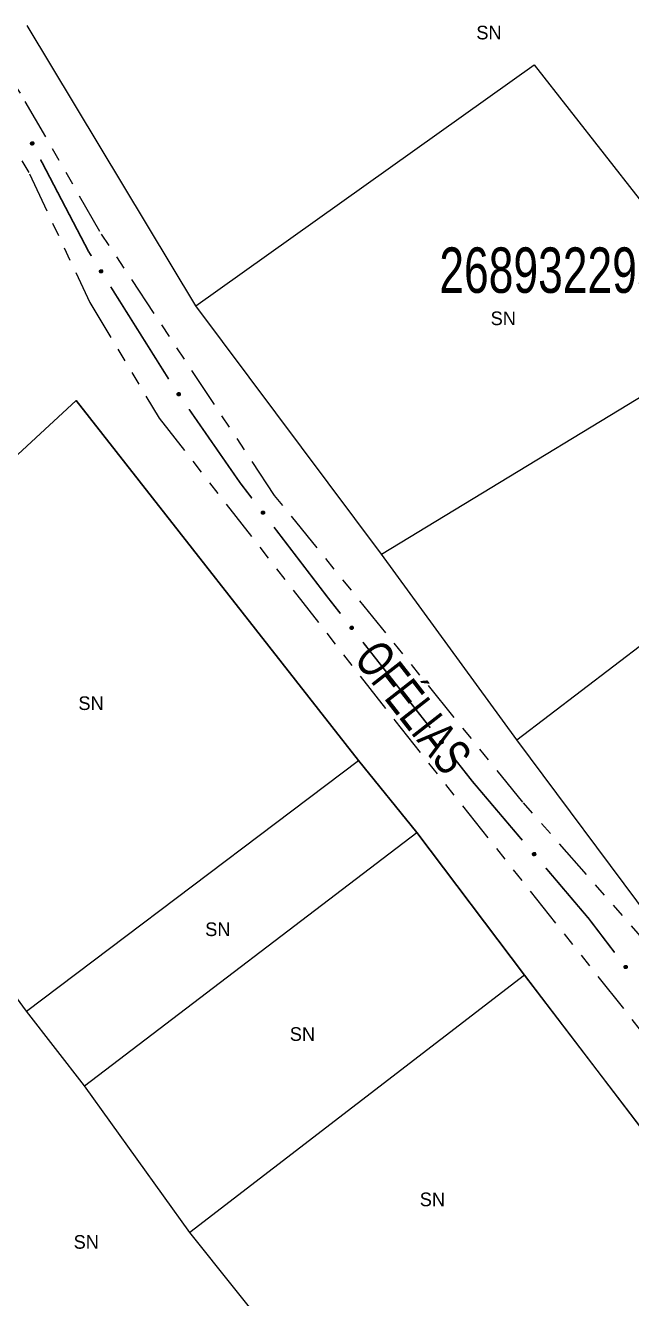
# Model space of a CAD drawing. Extents: x 207981 to 210201, y 4876477 to 4878908.
# Drawn here: x 209165.4 to 209232.1, y 4877548.3 to 4877688.4 of the extents above; entities that cross this region are included whole.
import ezdxf
from ezdxf.enums import TextEntityAlignment as Align

# ---------------------------------------------------------------- set-up
doc = ezdxf.new("R2010")
doc.units = 0
doc.header["$LTSCALE"] = 1.5
doc.header["$MEASUREMENT"] = 0
doc.linetypes.add('TRACO_25', pattern=[8, 3, -1, 1, -1, 1, -1])
for name, color, linetype in [('CD_MALHA_LOTES', 7, 'CONTINUOUS'), ('CD_TXT_QUADRA', 255, 'CONTINUOUS'), ('RU-QUADRA', 210, 'CONTINUOUS'), ('SV-EIXO-RUA-N-PAV', 6, 'CONTINUOUS'), ('SV-RUA-NAO-PAV', 7, 'CONTINUOUS'), ('SV-TXT-RUA-N-PAV', 7, 'CONTINUOUS'), ('Th_NmrPort', 1, 'CONTINUOUS')]:
    doc.layers.add(name, color=color, linetype=linetype)
doc.styles.add('ARIAL', font='ARIAL.SHX')

msp = doc.modelspace()

# ---------------------------------------------------------------- linework, layer by layer
at = {"layer": 'CD_MALHA_LOTES', "linetype": 'Continuous', "flags": 128}
for points in [[(209184.15, 4877657.55), (209165.56, 4877688.4)], [(209184.15, 4877657.55), (209221.41, 4877684.06)], [(209221.41, 4877684.06), (209236.8, 4877664.4)], [(209204.57, 4877630.2), (209184.15, 4877657.55)], [(209204.57, 4877630.2), (209243.73, 4877653.97)], [(209138.36, 4877616.94), (209170.97, 4877647.11)], [(209170.97, 4877647.11), (209202.06, 4877607.49)], [(209219.5, 4877609.78), (209255.08, 4877636.9)], [(209219.5, 4877609.78), (209204.57, 4877630.2)], [(209165.49, 4877579.91), (209138.36, 4877616.94)], [(209234.21, 4877590.04), (209219.5, 4877609.78)], [(209165.49, 4877579.91), (209202.06, 4877607.49)], [(209202.06, 4877607.49), (209208.46, 4877599.57)], [(209171.89, 4877571.68), (209208.46, 4877599.57)], [(209208.46, 4877599.57), (209220.34, 4877583.87)], [(209220.34, 4877583.87), (209183.47, 4877555.53)], [(209220.34, 4877583.87), (209274.892447, 4877512.205316)], [(209171.89, 4877571.68), (209165.49, 4877579.91)], [(209183.47, 4877555.53), (209171.89, 4877571.68)], [(209251.672232, 4877470.227329), (209183.47, 4877555.53)]]:
    msp.add_lwpolyline(points, dxfattribs=at)
at = {"layer": 'RU-QUADRA', "linetype": 'Continuous', "flags": 128}
for points in [[(209240.23, 4877712.1), (209263.92, 4877687.64), (209270.01, 4877681.55), (209274.431182, 4877677.508585), (209274.897091, 4877677.148315), (209279.463377, 4877673.617374), (209285.162947, 4877667.75017), (209287.76128, 4877670.264686), (209294.215205, 4877663.978395), (209297.316442, 4877660.54189), (209296.47827, 4877651.573449), (209281.307355, 4877635.690088), (209274.895717, 4877628.349259), (209266.66, 4877618.92), (209234.21, 4877590.04), (209219.5, 4877609.78), (209204.57, 4877630.2), (209184.15, 4877657.55), (209165.56, 4877688.4)], [(209275.14504, 4877512.211434), (209220.34, 4877583.87), (209208.46, 4877599.57), (209202.06, 4877607.49), (209170.971309, 4877647.108685), (209138.363315, 4877616.938672), (209115.964365, 4877599.568058), (209037.187109, 4877537.170986)]]:
    msp.add_lwpolyline(points, dxfattribs=at)
at = {"layer": 'SV-EIXO-RUA-N-PAV'}
for points in [[(209166.157107, 4877675.580312), (209166.203977, 4877675.566339), (209166.241403, 4877675.544746), (209166.267434, 4877675.517752), (209166.284217, 4877675.4879), (209166.297947, 4877675.455427), (209166.304566, 4877675.419632), (209166.303113, 4877675.378277), (209166.289426, 4877675.331162), (209166.264787, 4877675.294277), (209166.239687, 4877675.267341), (209166.209567, 4877675.248048), (209166.177797, 4877675.235239), (209166.140389, 4877675.229593), (209166.098494, 4877675.231474), (209166.05145, 4877675.246383), (209166.014905, 4877675.267804), (209165.990412, 4877675.294575), (209165.971209, 4877675.324979), (209165.957589, 4877675.3583), (209165.951293, 4877675.393474), (209165.953264, 4877675.435652), (209165.968594, 4877675.481889), (209165.989543, 4877675.518582), (209166.015963, 4877675.543444), (209166.046321, 4877675.561677), (209166.078724, 4877675.575844), (209166.114429, 4877675.583996), (209166.157107, 4877675.580312)], [(209173.72973, 4877661.503064), (209173.77756, 4877661.492849), (209173.816578, 4877661.47429), (209173.844666, 4877661.449443), (209173.863762, 4877661.421015), (209173.880022, 4877661.389731), (209173.889457, 4877661.354574), (209173.891285, 4877661.313234), (209173.881375, 4877661.265182), (209173.859735, 4877661.226461), (209173.836849, 4877661.197621), (209173.808353, 4877661.176002), (209173.777698, 4877661.160715), (209173.740854, 4877661.152123), (209173.698942, 4877661.150679), (209173.650865, 4877661.161813), (209173.612737, 4877661.180271), (209173.5862, 4877661.205017), (209173.564648, 4877661.233803), (209173.54843, 4877661.26594), (209173.539368, 4877661.300505), (209173.53799, 4877661.342707), (209173.549608, 4877661.390013), (209173.567584, 4877661.428251), (209173.59195, 4877661.455128), (209173.620768, 4877661.475709), (209173.651947, 4877661.492399), (209173.686893, 4877661.503355), (209173.72973, 4877661.503064)], [(209182.266693, 4877647.977765), (209182.314941, 4877647.969758), (209182.354771, 4877647.95301), (209182.38397, 4877647.92948), (209182.404351, 4877647.901959), (209182.422031, 4877647.871455), (209182.433071, 4877647.836768), (209182.436796, 4877647.795555), (209182.429103, 4877647.747099), (209182.409264, 4877647.707425), (209182.387727, 4877647.677564), (209182.360253, 4877647.654659), (209182.330333, 4877647.637981), (209182.293923, 4877647.627705), (209182.252121, 4877647.624338), (209182.203584, 4877647.633253), (209182.164648, 4877647.64994), (209182.137003, 4877647.673441), (209182.114151, 4877647.701207), (209182.096475, 4877647.732565), (209182.085834, 4877647.766677), (209182.08252, 4877647.808771), (209182.091953, 4877647.856561), (209182.108153, 4877647.895584), (209182.13126, 4877647.923553), (209182.159103, 4877647.945435), (209182.189482, 4877647.963539), (209182.223888, 4877647.976088), (209182.266693, 4877647.977765)], [(209191.535512, 4877634.946069), (209191.584078, 4877634.940293), (209191.624637, 4877634.925397), (209191.654889, 4877634.903237), (209191.676517, 4877634.876684), (209191.695582, 4877634.847027), (209191.708208, 4877634.812885), (209191.713827, 4877634.771888), (209191.708375, 4877634.723129), (209191.690385, 4877634.682583), (209191.670246, 4877634.651761), (209191.643857, 4877634.627616), (209191.614736, 4877634.609577), (209191.578838, 4877634.597635), (209191.537236, 4877634.592346), (209191.488339, 4877634.599015), (209191.448676, 4877634.613891), (209191.419978, 4877634.636094), (209191.395871, 4877634.662778), (209191.376769, 4877634.693288), (209191.364569, 4877634.726874), (209191.359319, 4877634.768771), (209191.366541, 4877634.816944), (209191.380927, 4877634.856672), (209191.402721, 4877634.885675), (209191.429525, 4877634.908817), (209191.459039, 4877634.928302), (209191.49283, 4877634.942422), (209191.535512, 4877634.946069)], [(209201.298219, 4877622.271989), (209201.34686, 4877622.266877), (209201.387618, 4877622.252536), (209201.418171, 4877622.230792), (209201.440158, 4877622.204536), (209201.459628, 4877622.175143), (209201.472719, 4877622.141177), (209201.478897, 4877622.10026), (209201.474111, 4877622.051431), (209201.456677, 4877622.010643), (209201.436961, 4877621.979549), (209201.410904, 4877621.955045), (209201.382032, 4877621.93661), (209201.346301, 4877621.924179), (209201.304775, 4877621.918322), (209201.255792, 4877621.924323), (209201.215929, 4877621.938656), (209201.18693, 4877621.960464), (209201.162461, 4877621.986817), (209201.142944, 4877622.017064), (209201.130286, 4877622.050479), (209201.124465, 4877622.0923), (209201.131028, 4877622.140568), (209201.144869, 4877622.180489), (209201.166265, 4877622.209787), (209201.192751, 4877622.233293), (209201.221996, 4877622.253179), (209201.255591, 4877622.267759), (209201.298219, 4877622.271989)], [(209211.190136, 4877609.696219), (209211.238776, 4877609.691107), (209211.279535, 4877609.676767), (209211.310087, 4877609.655022), (209211.332075, 4877609.628767), (209211.351544, 4877609.599373), (209211.364635, 4877609.565407), (209211.370814, 4877609.52449), (209211.366028, 4877609.475661), (209211.348594, 4877609.434873), (209211.328878, 4877609.403779), (209211.302821, 4877609.379276), (209211.273949, 4877609.360841), (209211.238217, 4877609.348409), (209211.196691, 4877609.342552), (209211.147708, 4877609.348553), (209211.107846, 4877609.362886), (209211.078847, 4877609.384695), (209211.054378, 4877609.411047), (209211.034861, 4877609.441294), (209211.022203, 4877609.474709), (209211.016381, 4877609.516531), (209211.022945, 4877609.564798), (209211.036786, 4877609.604719), (209211.058182, 4877609.634017), (209211.084668, 4877609.657523), (209211.113912, 4877609.677409), (209211.147508, 4877609.691989), (209211.190136, 4877609.696219)], [(209221.375682, 4877597.36561), (209221.424478, 4877597.362302), (209221.46574, 4877597.349481), (209221.497076, 4877597.328882), (209221.520021, 4877597.303459), (209221.540565, 4877597.274807), (209221.554905, 4877597.241349), (209221.562595, 4877597.200689), (209221.55962, 4877597.151716), (209221.543708, 4877597.110311), (209221.525156, 4877597.078508), (209221.500024, 4877597.053056), (209221.471855, 4877597.033565), (209221.436608, 4877597.019819), (209221.395328, 4877597.012429), (209221.346156, 4877597.016612), (209221.30579, 4877597.029459), (209221.276003, 4877597.050179), (209221.250576, 4877597.075607), (209221.229952, 4877597.105111), (209221.216066, 4877597.138035), (209221.2087, 4877597.179612), (209221.213471, 4877597.228089), (209221.225825, 4877597.268495), (209221.246121, 4877597.298565), (209221.271719, 4877597.323035), (209221.300207, 4877597.343991), (209221.33324, 4877597.359805), (209221.375682, 4877597.36561)], [(209231.462026, 4877584.944659), (209231.510581, 4877584.938797), (209231.551114, 4877584.923829), (209231.581327, 4877584.901615), (209231.602907, 4877584.875024), (209231.621921, 4877584.845333), (209231.634486, 4877584.81117), (209231.640033, 4877584.770162), (209231.634494, 4877584.721413), (209231.616432, 4877584.680899), (209231.596239, 4877584.650113), (209231.569807, 4877584.626014), (209231.540654, 4877584.608027), (209231.504735, 4877584.596149), (209231.463123, 4877584.590933), (209231.414239, 4877584.597689), (209231.374602, 4877584.612635), (209231.345943, 4877584.634889), (209231.321884, 4877584.661615), (209231.302836, 4877584.69216), (209231.290695, 4877584.725767), (209231.285519, 4877584.767673), (209231.292827, 4877584.815833), (209231.307282, 4877584.855536), (209231.329128, 4877584.8845), (209231.355973, 4877584.907594), (209231.385521, 4877584.927027), (209231.419338, 4877584.941087), (209231.462026, 4877584.944659)]]:
    msp.add_lwpolyline(points, close=True, dxfattribs=at)
for points in [[(209165.951293, 4877675.393474), (209166.05145, 4877675.246383)], [(209165.953264, 4877675.435652), (209166.098494, 4877675.231474)], [(209165.956938, 4877675.410784), (209166.070968, 4877675.24559)], [(209165.957014, 4877675.372334), (209166.029773, 4877675.262554)], [(209165.957589, 4877675.3583), (209166.014905, 4877675.267804)], [(209165.964063, 4877675.456076), (209166.117578, 4877675.232995)], [(209165.968594, 4877675.481889), (209166.140389, 4877675.229593)], [(209165.979186, 4877675.497848), (209166.155973, 4877675.236122)], [(209165.989543, 4877675.518582), (209166.177797, 4877675.235239)], [(209166.003679, 4877675.527581), (209166.19184, 4877675.244086)], [(209166.015963, 4877675.543444), (209166.209567, 4877675.248048)], [(209166.031963, 4877675.550058), (209166.221497, 4877675.258043)], [(209166.046321, 4877675.561677), (209166.239687, 4877675.267341)], [(209166.065248, 4877675.565911), (209166.251514, 4877675.286044)], [(209166.078724, 4877675.575844), (209166.264787, 4877675.294277)], [(209166.098642, 4877675.575662), (209166.275374, 4877675.316986)], [(209166.114429, 4877675.583996), (209166.289426, 4877675.331162)], [(209166.134564, 4877675.580576), (209166.29297, 4877675.356972)], [(209166.157107, 4877675.580312), (209166.303113, 4877675.378277)], [(209166.182329, 4877675.571664), (209166.300041, 4877675.405314)], [(209166.203977, 4877675.566339), (209166.304566, 4877675.419632)], [(209166.225365, 4877675.554122), (209166.296282, 4877675.444919)], [(209166.241403, 4877675.544746), (209166.297947, 4877675.455427)], [(209173.53799, 4877661.342707), (209173.698942, 4877661.150679)], [(209173.539368, 4877661.300505), (209173.650865, 4877661.161813)], [(209173.543623, 4877661.318208), (209173.670384, 4877661.162569)], [(209173.546746, 4877661.279885), (209173.627974, 4877661.176215)], [(209173.547137, 4877661.363922), (209173.717846, 4877661.153707)], [(209173.54843, 4877661.26594), (209173.612737, 4877661.180271)], [(209173.549608, 4877661.390013), (209173.740854, 4877661.152123)], [(209173.558902, 4877661.406761), (209173.755872, 4877661.159866)], [(209173.567584, 4877661.428251), (209173.777698, 4877661.160715)], [(209173.580962, 4877661.438342), (209173.790995, 4877661.170648)], [(209173.59195, 4877661.455128), (209173.808353, 4877661.176002)], [(209173.607376, 4877661.462989), (209173.819453, 4877661.186911)], [(209173.620768, 4877661.475709), (209173.836849, 4877661.197621)], [(209173.6393, 4877661.481429), (209173.847156, 4877661.217202)], [(209173.651947, 4877661.492399), (209173.859735, 4877661.226461)], [(209173.671816, 4877661.493796), (209173.86849, 4877661.249938)], [(209173.686893, 4877661.503355), (209173.881375, 4877661.265182)], [(209173.707236, 4877661.501541), (209173.882862, 4877661.291192)], [(209173.72973, 4877661.503064), (209173.891285, 4877661.313234)], [(209173.755557, 4877661.496441), (209173.886081, 4877661.339943)], [(209173.77756, 4877661.492849), (209173.889457, 4877661.354574)], [(209173.799848, 4877661.482365), (209173.879195, 4877661.379125)], [(209173.816578, 4877661.47429), (209173.880022, 4877661.389731)], [(209182.08252, 4877647.808771), (209182.252121, 4877647.624338)], [(209182.085834, 4877647.766677), (209182.203584, 4877647.633253)], [(209182.089272, 4877647.784557), (209182.223047, 4877647.634904)], [(209182.090683, 4877647.830384), (209182.270866, 4877647.628231)], [(209182.091953, 4877647.856561), (209182.293923, 4877647.627705)], [(209182.094151, 4877647.746418), (209182.180055, 4877647.646588)], [(209182.096475, 4877647.732565), (209182.164648, 4877647.64994)], [(209182.100468, 4877647.873719), (209182.308569, 4877647.63613)], [(209182.108153, 4877647.895584), (209182.330333, 4877647.637981)], [(209182.121054, 4877647.906279), (209182.34316, 4877647.648513)], [(209182.13126, 4877647.923553), (209182.360253, 4877647.654659)], [(209182.146308, 4877647.932114), (209182.370841, 4877647.666066)], [(209182.159103, 4877647.945435), (209182.387727, 4877647.677564)], [(209182.177352, 4877647.952001), (209182.397124, 4877647.697598)], [(209182.189482, 4877647.963539), (209182.409264, 4877647.707425)], [(209182.209266, 4877647.965848), (209182.416932, 4877647.731279)], [(209182.223888, 4877647.976088), (209182.429103, 4877647.747099)], [(209182.244292, 4877647.975211), (209182.429394, 4877647.77315)], [(209182.266693, 4877647.977765), (209182.436796, 4877647.795555)], [(209182.292797, 4877647.972336), (209182.43037, 4877647.821997)], [(209182.314941, 4877647.969758), (209182.433071, 4877647.836768)], [(209182.337687, 4877647.960309), (209182.421693, 4877647.860821)], [(209182.354771, 4877647.95301), (209182.422031, 4877647.871455)], [(209191.359319, 4877634.768771), (209191.537236, 4877634.592346)], [(209191.364569, 4877634.726874), (209191.488339, 4877634.599015)], [(209191.366478, 4877634.790737), (209191.555781, 4877634.597098)], [(209191.366541, 4877634.816944), (209191.578838, 4877634.597635)], [(209191.367179, 4877634.744893), (209191.507706, 4877634.601561)], [(209191.37381, 4877634.70702), (209191.464222, 4877634.611252)], [(209191.374257, 4877634.834476), (209191.593081, 4877634.606725)], [(209191.376769, 4877634.693288), (209191.448676, 4877634.613891)], [(209191.380927, 4877634.856672), (209191.614736, 4877634.609577)], [(209191.393321, 4877634.86795), (209191.627065, 4877634.620689)], [(209191.402721, 4877634.885675), (209191.643857, 4877634.627616)], [(209191.417358, 4877634.89492), (209191.653908, 4877634.639498)], [(209191.429525, 4877634.908817), (209191.670246, 4877634.651761)], [(209191.447453, 4877634.916216), (209191.67871, 4877634.672207)], [(209191.459039, 4877634.928302), (209191.690385, 4877634.682583)], [(209191.478695, 4877634.931519), (209191.696946, 4877634.706765)], [(209191.49283, 4877634.942422), (209191.708375, 4877634.723129)], [(209191.513253, 4877634.942485), (209191.707466, 4877634.749165)], [(209191.535512, 4877634.946069), (209191.713827, 4877634.771888)], [(209191.561838, 4877634.941848), (209191.706191, 4877634.798005)], [(209191.584078, 4877634.940293), (209191.708208, 4877634.812885)], [(209191.607235, 4877634.931901), (209191.695734, 4877634.836389)], [(209191.624637, 4877634.925397), (209191.695582, 4877634.847027)], [(209201.124465, 4877622.0923), (209201.304775, 4877621.918322)], [(209201.130286, 4877622.050479), (209201.255792, 4877621.924323)], [(209201.131028, 4877622.140568), (209201.346301, 4877621.924179)], [(209201.131323, 4877622.114362), (209201.323254, 4877621.923327)], [(209201.13265, 4877622.068532), (209201.275122, 4877621.927133)], [(209201.138503, 4877622.158204), (209201.360418, 4877621.933464)], [(209201.139798, 4877622.030753), (209201.231509, 4877621.93623)], [(209201.142944, 4877622.017064), (209201.215929, 4877621.938656)], [(209201.144869, 4877622.180489), (209201.382032, 4877621.93661)], [(209201.157108, 4877622.191935), (209201.394208, 4877621.94789)], [(209201.166265, 4877622.209787), (209201.410904, 4877621.955045)], [(209201.180775, 4877622.219231), (209201.420792, 4877621.967064)], [(209201.192751, 4877622.233293), (209201.436961, 4877621.979549)], [(209201.210576, 4877622.240936), (209201.445145, 4877622.000109)], [(209201.221996, 4877622.253179), (209201.456677, 4877622.010643)], [(209201.241607, 4877622.256664), (209201.462907, 4877622.034912)], [(209201.255591, 4877622.267759), (209201.474111, 4877622.051431)], [(209201.276011, 4877622.268102), (209201.472847, 4877622.077453)], [(209201.298219, 4877622.271989), (209201.478897, 4877622.10026)], [(209201.324601, 4877622.268128), (209201.470905, 4877622.126271)], [(209201.34686, 4877622.266877), (209201.472719, 4877622.141177)], [(209201.370129, 4877622.258802), (209201.459925, 4877622.164508)], [(209201.387618, 4877622.252536), (209201.459628, 4877622.175143)], [(209211.016381, 4877609.516531), (209211.196691, 4877609.342552)], [(209211.022203, 4877609.474709), (209211.147708, 4877609.348553)], [(209211.022945, 4877609.564798), (209211.238217, 4877609.348409)], [(209211.023239, 4877609.538592), (209211.21517, 4877609.347557)], [(209211.024567, 4877609.492763), (209211.167039, 4877609.351363)], [(209211.03042, 4877609.582434), (209211.252335, 4877609.357694)], [(209211.031715, 4877609.454983), (209211.123426, 4877609.36046)], [(209211.034861, 4877609.441294), (209211.107846, 4877609.362886)], [(209211.036786, 4877609.604719), (209211.273949, 4877609.360841)], [(209211.049025, 4877609.616165), (209211.286125, 4877609.37212)], [(209211.058182, 4877609.634017), (209211.302821, 4877609.379276)], [(209211.072692, 4877609.643461), (209211.312708, 4877609.391294)], [(209211.084668, 4877609.657523), (209211.328878, 4877609.403779)], [(209211.102493, 4877609.665166), (209211.337062, 4877609.424339)], [(209211.113912, 4877609.677409), (209211.348594, 4877609.434873)], [(209211.133523, 4877609.680894), (209211.354823, 4877609.459143)], [(209211.147508, 4877609.691989), (209211.366028, 4877609.475661)], [(209211.167928, 4877609.692332), (209211.364763, 4877609.501683)], [(209211.190136, 4877609.696219), (209211.370814, 4877609.52449)], [(209211.216517, 4877609.692358), (209211.362821, 4877609.550501)], [(209211.238776, 4877609.691107), (209211.364635, 4877609.565407)], [(209211.262046, 4877609.683032), (209211.351841, 4877609.588738)], [(209211.279535, 4877609.676767), (209211.351544, 4877609.599373)], [(209221.2087, 4877597.179612), (209221.395328, 4877597.012429)], [(209221.213471, 4877597.228089), (209221.436608, 4877597.019819)], [(209221.214736, 4877597.201912), (209221.413608, 4877597.018114)], [(209221.216066, 4877597.138035), (209221.346156, 4877597.016612)], [(209221.217759, 4877597.156163), (209221.365369, 4877597.020136)], [(209221.220288, 4877597.245989), (209221.450372, 4877597.02962)], [(209221.225825, 4877597.268495), (209221.471855, 4877597.033565)], [(209221.226301, 4877597.118674), (209221.321449, 4877597.027611)], [(209221.229952, 4877597.105111), (209221.30579, 4877597.029459)], [(209221.237632, 4877597.280386), (209221.483605, 4877597.045287)], [(209221.246121, 4877597.298565), (209221.500024, 4877597.053056)], [(209221.260272, 4877597.30854), (209221.50946, 4877597.065433)], [(209221.271719, 4877597.323035), (209221.525156, 4877597.078508)], [(209221.289249, 4877597.331334), (209221.532574, 4877597.099356)], [(209221.300207, 4877597.343991), (209221.543708, 4877597.110311)], [(209221.319675, 4877597.3482), (209221.549034, 4877597.134794)], [(209221.33324, 4877597.359805), (209221.55962, 4877597.151716)], [(209221.353633, 4877597.360903), (209221.557393, 4877597.177673)], [(209221.375682, 4877597.36561), (209221.562595, 4877597.200689)], [(209221.402188, 4877597.362728), (209221.553644, 4877597.226386)], [(209221.424478, 4877597.362302), (209221.554905, 4877597.241349)], [(209221.448031, 4877597.355095), (209221.541256, 4877597.26419)], [(209221.46574, 4877597.349481), (209221.540565, 4877597.274807)], [(209231.285519, 4877584.767673), (209231.463123, 4877584.590933)], [(209231.290695, 4877584.725767), (209231.414239, 4877584.597689)], [(209231.292717, 4877584.789626), (209231.481677, 4877584.595652)], [(209231.292827, 4877584.815833), (209231.504735, 4877584.596149)], [(209231.293337, 4877584.743781), (209231.43361, 4877584.600201)], [(209231.299901, 4877584.705896), (209231.390143, 4877584.609969)], [(209231.300573, 4877584.833351), (209231.518994, 4877584.605214)], [(209231.302836, 4877584.69216), (209231.374602, 4877584.612635)], [(209231.307282, 4877584.855536), (209231.540654, 4877584.608027)], [(209231.319697, 4877584.866792), (209231.553002, 4877584.619117)], [(209231.329128, 4877584.8845), (209231.569807, 4877584.626014)], [(209231.343782, 4877584.893719), (209231.579879, 4877584.637879)], [(209231.355973, 4877584.907594), (209231.596239, 4877584.650113)], [(209231.373914, 4877584.914962), (209231.604739, 4877584.670544)], [(209231.385521, 4877584.927027), (209231.616432, 4877584.680899)], [(209231.405183, 4877584.930209), (209231.623036, 4877584.705069)], [(209231.419338, 4877584.941087), (209231.634494, 4877584.721413)], [(209231.439761, 4877584.941115), (209231.633631, 4877584.747451)], [(209231.462026, 4877584.944659), (209231.640033, 4877584.770162)], [(209231.488345, 4877584.940391), (209231.632442, 4877584.796293)], [(209231.510581, 4877584.938797), (209231.634486, 4877584.81117)], [(209231.533724, 4877584.930364), (209231.622054, 4877584.834695)], [(209231.551114, 4877584.923829), (209231.621921, 4877584.845333)]]:
    msp.add_lwpolyline(points, dxfattribs=at)
at = {"layer": 'SV-EIXO-RUA-N-PAV', "const_width": 0.18}
for points in [[(209167.052307, 4877673.629388), (209172.146535, 4877663.880089)], [(209172.146535, 4877663.880089), (209172.343544, 4877663.503054)], [(209172.343544, 4877663.503054), (209172.649163, 4877663.016476)], [(209174.776703, 4877659.629209), (209181.159321, 4877649.467409)], [(209183.39862, 4877646.153972), (209188.530552, 4877638.76051)], [(209188.530552, 4877638.76051), (209189.027564, 4877638.044476)], [(209189.027564, 4877638.044476), (209190.320447, 4877636.353783)], [(209192.750248, 4877633.176351), (209198.217298, 4877626.027131)], [(209198.217298, 4877626.027131), (209198.66722, 4877625.438772)], [(209198.66722, 4877625.438772), (209200.064038, 4877623.662973)], [(209202.537017, 4877620.51903), (209209.955954, 4877611.087203)], [(209212.428933, 4877607.94326), (209214.283668, 4877605.585304)], [(209214.283668, 4877605.585304), (209214.609728, 4877605.170777)], [(209214.609728, 4877605.170777), (209220.090845, 4877598.709944)], [(209222.678534, 4877595.659721), (209227.206991, 4877590.32183)], [(209227.206991, 4877590.32183), (209227.40081, 4877590.093367)], [(209227.40081, 4877590.093367), (209230.249454, 4877586.354521)]]:
    msp.add_lwpolyline(points, dxfattribs=at)
at = {"layer": 'SV-RUA-NAO-PAV', "linetype": 'TRACO_25'}
for points in [[(208921.375043, 4877907.488089, 4.011136), (208985.847464, 4877850.144829, 5.185545), (209023.856104, 4877814.767998, 5.610332), (209041.33236, 4877799.087997, 5.785244), (209057.001385, 4877784.211225, 5.83966), (209108.353467, 4877738.10866, 5.789757), (209135.2841, 4877713.515107, 5.939467), (209144.577248, 4877702.73784, 6.064226), (209155.730616, 4877688.918036, 6.737922), (209165.82614, 4877672.070304, 7.611233), (209172.470142, 4877657.897039, 8.060364), (209180.117971, 4877645.156256, 8.73406), (209206.039233, 4877611.903746, 10.380875), (209240.903252, 4877567.969414, 11.877978), (209274.89281, 4877525.126324, 13.200419)], [(209274.895643, 4877625.715071, 11.129426), (209265.390933, 4877615.984241, 11.129426), (209238.18571, 4877590.861768, 11.129426), (209235.786564, 4877587.418951, 11.129426), (209235.057998, 4877585.915037, 11.129426), (209220.14739, 4877602.903991, 10.780102), (209192.822938, 4877636.662854, 9.133288), (209173.590297, 4877665.7101, 7.71104), (209164.83745, 4877680.954327, 6.98744), (209146.958529, 4877707.550968, 5.864612), (209131.821231, 4877724.711616, 5.789757), (209109.265122, 4877744.698189, 5.764805), (209065.709927, 4877783.842897, 5.789757), (209041.328719, 4877806.084081, 5.290722), (208993.913123, 4877849.291517, 5.360457), (208931.976245, 4877907.487811, 4.26101)]]:
    msp.add_polyline3d(points, dxfattribs=at)

# ---------------------------------------------------------------- texts
at = {"layer": 'CD_TXT_QUADRA', "style": 'ARIAL', "width": 0.7}
msp.add_text('268932295', height=5, dxfattribs=at).set_placement((209210.95, 4877658.96))
at = {"layer": 'SV-TXT-RUA-N-PAV', "style": 'ARIAL', "width": 0.7}
msp.add_text('OFÉLIAS', height=4, rotation=308, dxfattribs=at).set_placement((209201.425421, 4877618.639342))
at = {"layer": 'Th_NmrPort', "color": 1}
for p in [(209215.023682, 4877687.608563), (209216.598723, 4877656.156989), (209171.216667, 4877613.8), (209185.1765, 4877588.917151), (209194.4865, 4877577.387151), (209208.794519, 4877559.188126), (209170.690205, 4877554.504454)]:
    msp.add_text('SN', height=1.5, dxfattribs=at).set_placement(p, align=Align.MIDDLE_LEFT)

doc.saveas('drawing.dxf')
